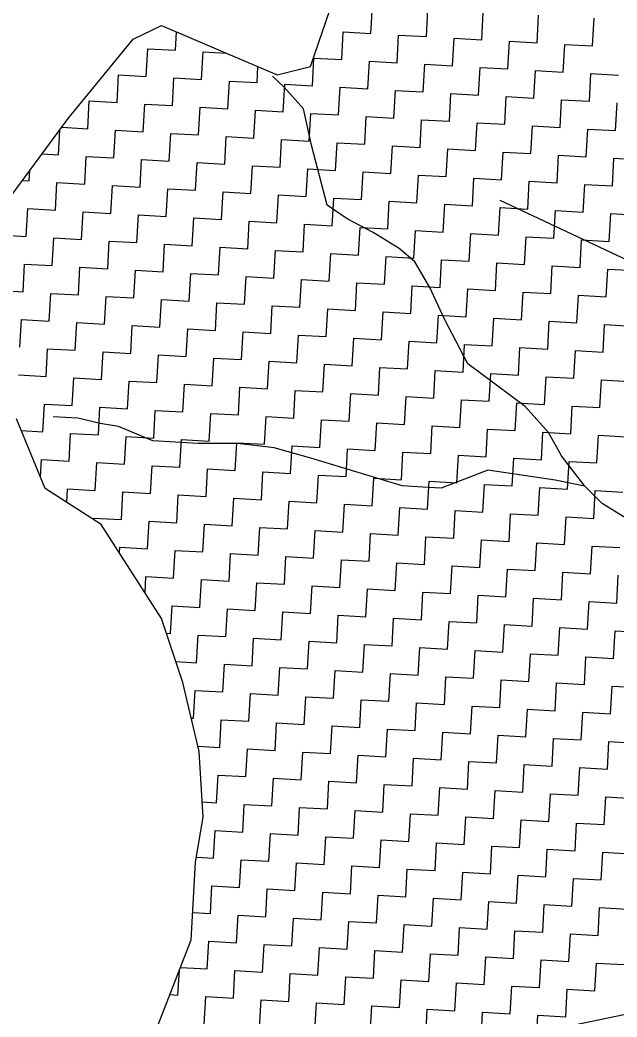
# Model space of a CAD drawing. Header units: metres. Extents: x 284689 to 287152, y 2012663 to 2015676.
# Drawn here: x 285719.2 to 285856.7, y 2015063.5 to 2015293 of the extents above; entities that cross this region are included whole.
import ezdxf

# ---------------------------------------------------------------- set-up
doc = ezdxf.new("R2010")
doc.units = ezdxf.units.M
doc.header["$MEASUREMENT"] = 0
for name, color, linetype in [('LINE_WATER', 4, 'Continuous'), ('POLY_HATCH', 12, 'Continuous'), ('POLY_PARCEL', 6, 'Continuous')]:
    doc.layers.add(name, color=color, linetype=linetype)

msp = doc.modelspace()

# ---------------------------------------------------------------- linework, layer by layer
msp.add_lwpolyline([(285941.98, 2015198.79), (285829.8, 2015251.43)])
at = {"layer": 'LINE_WATER'}
for p, q in [((285780.06, 2015277.52), (285777.35, 2015280.05)), ((285784.53, 2015272.52), (285780.06, 2015277.52)), ((285786.42, 2015263.87), (285784.53, 2015272.52)), ((285789.94, 2015250.37), (285786.42, 2015263.87)), ((285794.52, 2015247.26), (285789.94, 2015250.37)), ((285800.51, 2015244.08), (285794.52, 2015247.26)), ((285806.49, 2015240.42), (285800.51, 2015244.08)), ((285810.12, 2015237.36), (285806.49, 2015240.42)), ((285813.59, 2015231.47), (285810.12, 2015237.36)), ((285816.98, 2015224.16), (285813.59, 2015231.47)), ((285822.29, 2015213.84), (285816.98, 2015224.16)), ((285835.53, 2015204.07), (285822.29, 2015213.84)), ((285840.89, 2015198.07), (285835.53, 2015204.07)), ((285732.54, 2015201.36), (285726.85, 2015201.68)), ((285737.69, 2015200.12), (285732.54, 2015201.36)), ((285741.93, 2015199.41), (285737.69, 2015200.12)), ((285749.82, 2015196.11), (285741.93, 2015199.41)), ((285843.91, 2015192.68), (285840.89, 2015198.07)), ((285760.24, 2015195.53), (285749.82, 2015196.11)), ((285769.27, 2015195.5), (285760.24, 2015195.53)), ((285777.77, 2015194.54), (285769.27, 2015195.5)), ((285786.19, 2015192.17), (285777.77, 2015194.54)), ((285807.22, 2015185.76), (285786.19, 2015192.17)), ((285849.23, 2015185.73), (285843.91, 2015192.68)), ((285826.9, 2015189.41), (285816.22, 2015185.26)), ((285842.46, 2015187.11), (285826.9, 2015189.41)), ((285811.95, 2015185.5), (285807.22, 2015185.76)), ((285816.22, 2015185.26), (285811.95, 2015185.5)), ((285849.23, 2015185.73), (285842.46, 2015187.11)), ((285853.28, 2015181.71), (285849.23, 2015185.73)), ((285863.38, 2015175.44), (285853.28, 2015181.71))]:
    msp.add_line(p, q, dxfattribs=at)
at = {"layer": 'POLY_HATCH'}
for p, q in [((285786.09, 2015282.26), (285792.33, 2015300.45)), ((285745.28, 2015288.61), (285751.84, 2015291.71)), ((285751.84, 2015291.71), (285765.99, 2015285.7)), ((285730.34, 2015270.33), (285745.28, 2015288.61)), ((285765.99, 2015285.7), (285778.45, 2015280.37)), ((285778.45, 2015280.37), (285786.09, 2015282.26)), ((285717.17, 2015252.53), (285730.34, 2015270.33)), ((285725.05, 2015185.15), (285718.41, 2015201.17)), ((285737.92, 2015176.89), (285725.05, 2015185.15)), ((285751.78, 2015155.26), (285737.92, 2015176.89)), ((285756.74, 2015140.49), (285751.78, 2015155.26)), ((285760.49, 2015124.64), (285756.74, 2015140.49)), ((285761.38, 2015109.52), (285760.49, 2015124.64)), ((285759.64, 2015099.19), (285761.38, 2015109.52)), ((285758.63, 2015081.29), (285759.64, 2015099.19)), ((285749.82, 2015058.61), (285758.63, 2015081.29))]:
    msp.add_line(p, q, dxfattribs=at)
at = {"layer": 'POLY_HATCH', "linetype": 'Continuous'}
for p, q in [((285800.02, 2015289.9), (285800.38, 2015296.28)), ((285812.77, 2015289.18), (285813.12, 2015295.56)), ((285825.52, 2015288.47), (285825.87, 2015294.84)), ((285838.27, 2015287.75), (285838.62, 2015294.13)), ((285851.02, 2015287.03), (285851.37, 2015293.41)), ((285755.03, 2015286.03), (285755.27, 2015290.26)), ((285793.28, 2015283.88), (285793.64, 2015290.26)), ((285793.64, 2015290.26), (285800.02, 2015289.9)), ((285806.03, 2015283.17), (285806.39, 2015289.54)), ((285806.39, 2015289.54), (285812.77, 2015289.18)), ((285818.78, 2015282.45), (285819.14, 2015288.83)), ((285819.14, 2015288.83), (285825.52, 2015288.47)), ((285748.3, 2015280.02), (285748.66, 2015286.39)), ((285748.66, 2015286.39), (285755.03, 2015286.03)), ((285831.53, 2015281.73), (285831.89, 2015288.11)), ((285831.89, 2015288.11), (285838.27, 2015287.75)), ((285844.28, 2015281.02), (285844.64, 2015287.39)), ((285844.64, 2015287.39), (285851.02, 2015287.03)), ((285761.05, 2015279.3), (285761.41, 2015285.68)), ((285761.41, 2015285.68), (285766.76, 2015285.38)), ((285786.55, 2015277.87), (285786.91, 2015284.24)), ((285786.91, 2015284.24), (285793.28, 2015283.88)), ((285773.8, 2015278.59), (285774.01, 2015282.27)), ((285799.3, 2015277.15), (285799.66, 2015283.53)), ((285799.66, 2015283.53), (285806.03, 2015283.17)), ((285812.05, 2015276.44), (285812.41, 2015282.81)), ((285812.41, 2015282.81), (285818.78, 2015282.45)), ((285824.8, 2015275.72), (285825.16, 2015282.09)), ((285825.16, 2015282.09), (285831.53, 2015281.73)), ((285837.55, 2015275), (285837.91, 2015281.38)), ((285837.91, 2015281.38), (285844.28, 2015281.02)), ((285741.57, 2015274), (285741.93, 2015280.38)), ((285741.93, 2015280.38), (285748.3, 2015280.02)), ((285754.32, 2015273.29), (285754.68, 2015279.66)), ((285754.68, 2015279.66), (285761.05, 2015279.3)), ((285850.3, 2015274.29), (285850.66, 2015280.66)), ((285850.66, 2015280.66), (285857.03, 2015280.3)), ((285767.07, 2015272.57), (285767.43, 2015278.94)), ((285767.43, 2015278.94), (285773.8, 2015278.59)), ((285779.82, 2015271.85), (285780.18, 2015278.23)), ((285780.18, 2015278.23), (285786.55, 2015277.87)), ((285792.57, 2015271.14), (285792.93, 2015277.51)), ((285792.93, 2015277.51), (285799.3, 2015277.15)), ((285805.32, 2015270.42), (285805.67, 2015276.79)), ((285805.67, 2015276.79), (285812.05, 2015276.44)), ((285734.84, 2015267.99), (285735.19, 2015274.36)), ((285735.19, 2015274.36), (285741.57, 2015274)), ((285818.07, 2015269.7), (285818.42, 2015276.08)), ((285818.42, 2015276.08), (285824.8, 2015275.72)), ((285830.82, 2015268.99), (285831.17, 2015275.36)), ((285831.17, 2015275.36), (285837.55, 2015275)), ((285843.57, 2015268.27), (285843.92, 2015274.64)), ((285843.92, 2015274.64), (285850.3, 2015274.29)), ((285747.59, 2015267.27), (285747.94, 2015273.64)), ((285747.94, 2015273.64), (285754.32, 2015273.29)), ((285760.33, 2015266.55), (285760.69, 2015272.93)), ((285760.69, 2015272.93), (285767.07, 2015272.57)), ((285773.08, 2015265.84), (285773.44, 2015272.21)), ((285773.44, 2015272.21), (285779.82, 2015271.85)), ((285856.31, 2015267.55), (285856.67, 2015273.93)), ((285785.83, 2015265.12), (285786.19, 2015271.49)), ((285786.19, 2015271.49), (285792.57, 2015271.14)), ((285798.58, 2015264.4), (285798.94, 2015270.78)), ((285798.94, 2015270.78), (285805.32, 2015270.42)), ((285811.33, 2015263.69), (285811.69, 2015270.06)), ((285811.69, 2015270.06), (285818.07, 2015269.7)), ((285728.1, 2015261.97), (285728.43, 2015267.74)), ((285728.86, 2015268.32), (285734.84, 2015267.99)), ((285740.85, 2015261.25), (285741.21, 2015267.63)), ((285741.21, 2015267.63), (285747.59, 2015267.27)), ((285824.08, 2015262.97), (285824.44, 2015269.34)), ((285824.44, 2015269.34), (285830.82, 2015268.99)), ((285836.83, 2015262.25), (285837.19, 2015268.63)), ((285837.19, 2015268.63), (285843.57, 2015268.27)), ((285849.58, 2015261.54), (285849.94, 2015267.91)), ((285849.94, 2015267.91), (285856.31, 2015267.55)), ((285753.6, 2015260.54), (285753.96, 2015266.91)), ((285753.96, 2015266.91), (285760.33, 2015266.55)), ((285766.35, 2015259.82), (285766.71, 2015266.19)), ((285766.71, 2015266.19), (285773.08, 2015265.84)), ((285779.1, 2015259.1), (285779.46, 2015265.48)), ((285779.46, 2015265.48), (285785.83, 2015265.12)), ((285791.85, 2015258.39), (285792.21, 2015264.76)), ((285792.21, 2015264.76), (285798.58, 2015264.4)), ((285804.6, 2015257.67), (285804.96, 2015264.04)), ((285804.96, 2015264.04), (285811.33, 2015263.69)), ((285817.35, 2015256.95), (285817.71, 2015263.33)), ((285817.71, 2015263.33), (285824.08, 2015262.97)), ((285724.31, 2015262.18), (285728.1, 2015261.97)), ((285734.12, 2015255.24), (285734.48, 2015261.61)), ((285734.48, 2015261.61), (285740.85, 2015261.25)), ((285746.87, 2015254.52), (285747.23, 2015260.89)), ((285747.23, 2015260.89), (285753.6, 2015260.54)), ((285830.1, 2015256.24), (285830.46, 2015262.61)), ((285830.46, 2015262.61), (285836.83, 2015262.25)), ((285842.85, 2015255.52), (285843.21, 2015261.89)), ((285843.21, 2015261.89), (285849.58, 2015261.54)), ((285855.6, 2015254.8), (285855.96, 2015261.18)), ((285855.96, 2015261.18), (285862.33, 2015260.82)), ((285721.37, 2015255.95), (285721.51, 2015258.39)), ((285759.62, 2015253.8), (285759.98, 2015260.18)), ((285759.98, 2015260.18), (285766.35, 2015259.82)), ((285772.37, 2015253.09), (285772.73, 2015259.46)), ((285772.73, 2015259.46), (285779.1, 2015259.1)), ((285785.12, 2015252.37), (285785.48, 2015258.74)), ((285785.48, 2015258.74), (285791.85, 2015258.39)), ((285719.77, 2015256.04), (285721.37, 2015255.95)), ((285797.87, 2015251.65), (285798.23, 2015258.03)), ((285798.23, 2015258.03), (285804.6, 2015257.67)), ((285810.62, 2015250.94), (285810.97, 2015257.31)), ((285810.97, 2015257.31), (285817.35, 2015256.95)), ((285823.37, 2015250.22), (285823.72, 2015256.59)), ((285823.72, 2015256.59), (285830.1, 2015256.24)), ((285727.39, 2015249.22), (285727.74, 2015255.59)), ((285727.74, 2015255.59), (285734.12, 2015255.24)), ((285740.14, 2015248.5), (285740.49, 2015254.88)), ((285740.49, 2015254.88), (285746.87, 2015254.52)), ((285752.88, 2015247.79), (285753.24, 2015254.16)), ((285753.24, 2015254.16), (285759.62, 2015253.8)), ((285836.12, 2015249.5), (285836.47, 2015255.88)), ((285836.47, 2015255.88), (285842.85, 2015255.52)), ((285848.87, 2015248.79), (285849.22, 2015255.16)), ((285849.22, 2015255.16), (285855.6, 2015254.8)), ((285765.63, 2015247.07), (285765.99, 2015253.44)), ((285765.99, 2015253.44), (285772.37, 2015253.09)), ((285778.38, 2015246.35), (285778.74, 2015252.73)), ((285778.74, 2015252.73), (285785.12, 2015252.37)), ((285791.13, 2015245.64), (285791.49, 2015252.01)), ((285791.49, 2015252.01), (285797.87, 2015251.65)), ((285720.65, 2015243.2), (285721.01, 2015249.58)), ((285721.01, 2015249.58), (285727.39, 2015249.22)), ((285803.88, 2015244.92), (285804.24, 2015251.29)), ((285804.24, 2015251.29), (285810.62, 2015250.94)), ((285816.63, 2015244.2), (285816.99, 2015250.58)), ((285816.99, 2015250.58), (285823.37, 2015250.22)), ((285829.38, 2015243.49), (285829.74, 2015249.86)), ((285829.74, 2015249.86), (285836.12, 2015249.5)), ((285842.13, 2015242.77), (285842.49, 2015249.14)), ((285842.49, 2015249.14), (285848.87, 2015248.79)), ((285733.4, 2015242.49), (285733.76, 2015248.86)), ((285733.76, 2015248.86), (285740.14, 2015248.5)), ((285746.15, 2015241.77), (285746.51, 2015248.14)), ((285746.51, 2015248.14), (285752.88, 2015247.79)), ((285758.9, 2015241.05), (285759.26, 2015247.43)), ((285759.26, 2015247.43), (285765.63, 2015247.07)), ((285854.88, 2015242.05), (285855.24, 2015248.43)), ((285855.24, 2015248.43), (285861.61, 2015248.07)), ((285771.65, 2015240.34), (285772.01, 2015246.71)), ((285772.01, 2015246.71), (285778.38, 2015246.35)), ((285784.4, 2015239.62), (285784.76, 2015245.99)), ((285784.76, 2015245.99), (285791.13, 2015245.64)), ((285797.15, 2015238.9), (285797.51, 2015245.28)), ((285797.51, 2015245.28), (285803.88, 2015244.92)), ((285809.9, 2015238.19), (285810.26, 2015244.56)), ((285810.26, 2015244.56), (285816.63, 2015244.2)), ((285714.28, 2015243.56), (285720.65, 2015243.2)), ((285726.67, 2015236.47), (285727.03, 2015242.84)), ((285727.03, 2015242.84), (285733.4, 2015242.49)), ((285822.65, 2015237.47), (285823.01, 2015243.84)), ((285823.01, 2015243.84), (285829.38, 2015243.49)), ((285835.4, 2015236.75), (285835.76, 2015243.13)), ((285835.76, 2015243.13), (285842.13, 2015242.77)), ((285848.15, 2015236.04), (285848.51, 2015242.41)), ((285848.51, 2015242.41), (285854.88, 2015242.05)), ((285739.42, 2015235.75), (285739.78, 2015242.13)), ((285739.78, 2015242.13), (285746.15, 2015241.77)), ((285752.17, 2015235.04), (285752.53, 2015241.41)), ((285752.53, 2015241.41), (285758.9, 2015241.05)), ((285764.92, 2015234.32), (285765.28, 2015240.69)), ((285765.28, 2015240.69), (285771.65, 2015240.34)), ((285777.67, 2015233.6), (285778.03, 2015239.98)), ((285778.03, 2015239.98), (285784.4, 2015239.62)), ((285790.42, 2015232.89), (285790.78, 2015239.26)), ((285790.78, 2015239.26), (285797.15, 2015238.9)), ((285803.17, 2015232.17), (285803.52, 2015238.54)), ((285803.52, 2015238.54), (285809.9, 2015238.19)), ((285815.92, 2015231.45), (285816.27, 2015237.83)), ((285816.27, 2015237.83), (285822.65, 2015237.47)), ((285719.94, 2015230.45), (285720.29, 2015236.83)), ((285720.29, 2015236.83), (285726.67, 2015236.47)), ((285732.69, 2015229.74), (285733.04, 2015236.11)), ((285733.04, 2015236.11), (285739.42, 2015235.75)), ((285745.44, 2015229.02), (285745.79, 2015235.39)), ((285745.79, 2015235.39), (285752.17, 2015235.04)), ((285828.67, 2015230.74), (285829.02, 2015237.11)), ((285829.02, 2015237.11), (285835.4, 2015236.75)), ((285841.42, 2015230.02), (285841.77, 2015236.39)), ((285841.77, 2015236.39), (285848.15, 2015236.04)), ((285854.17, 2015229.3), (285854.52, 2015235.68)), ((285854.52, 2015235.68), (285860.9, 2015235.32)), ((285758.18, 2015228.3), (285758.54, 2015234.68)), ((285758.54, 2015234.68), (285764.92, 2015234.32)), ((285770.93, 2015227.59), (285771.29, 2015233.96)), ((285771.29, 2015233.96), (285777.67, 2015233.6)), ((285783.68, 2015226.87), (285784.04, 2015233.24)), ((285784.04, 2015233.24), (285790.42, 2015232.89)), ((285713.56, 2015230.81), (285719.94, 2015230.45)), ((285796.43, 2015226.15), (285796.79, 2015232.53)), ((285796.79, 2015232.53), (285803.17, 2015232.17)), ((285809.18, 2015225.44), (285809.54, 2015231.81)), ((285809.54, 2015231.81), (285815.92, 2015231.45)), ((285821.93, 2015224.72), (285822.29, 2015231.09)), ((285822.29, 2015231.09), (285828.67, 2015230.74)), ((285725.95, 2015223.72), (285726.31, 2015230.09)), ((285726.31, 2015230.09), (285732.69, 2015229.74)), ((285738.7, 2015223), (285739.06, 2015229.38)), ((285739.06, 2015229.38), (285745.44, 2015229.02)), ((285751.45, 2015222.29), (285751.81, 2015228.66)), ((285751.81, 2015228.66), (285758.18, 2015228.3)), ((285834.68, 2015224), (285835.04, 2015230.38)), ((285835.04, 2015230.38), (285841.42, 2015230.02)), ((285847.43, 2015223.29), (285847.79, 2015229.66)), ((285847.79, 2015229.66), (285854.17, 2015229.3)), ((285764.2, 2015221.57), (285764.56, 2015227.94)), ((285764.56, 2015227.94), (285770.93, 2015227.59)), ((285776.95, 2015220.85), (285777.31, 2015227.23)), ((285777.31, 2015227.23), (285783.68, 2015226.87)), ((285789.7, 2015220.14), (285790.06, 2015226.51)), ((285790.06, 2015226.51), (285796.43, 2015226.15)), ((285719.22, 2015217.7), (285719.58, 2015224.08)), ((285719.58, 2015224.08), (285725.95, 2015223.72)), ((285802.45, 2015219.42), (285802.81, 2015225.8)), ((285802.81, 2015225.8), (285809.18, 2015225.44)), ((285815.2, 2015218.7), (285815.56, 2015225.08)), ((285815.56, 2015225.08), (285821.93, 2015224.72)), ((285827.95, 2015217.99), (285828.31, 2015224.36)), ((285828.31, 2015224.36), (285834.68, 2015224)), ((285731.97, 2015216.99), (285732.33, 2015223.36)), ((285732.33, 2015223.36), (285738.7, 2015223)), ((285744.72, 2015216.27), (285745.08, 2015222.65)), ((285745.08, 2015222.65), (285751.45, 2015222.29)), ((285757.47, 2015215.55), (285757.83, 2015221.93)), ((285757.83, 2015221.93), (285764.2, 2015221.57)), ((285840.7, 2015217.27), (285841.06, 2015223.65)), ((285841.06, 2015223.65), (285847.43, 2015223.29)), ((285853.45, 2015216.55), (285853.81, 2015222.93)), ((285853.81, 2015222.93), (285860.18, 2015222.57)), ((285770.22, 2015214.84), (285770.58, 2015221.21)), ((285770.58, 2015221.21), (285776.95, 2015220.85)), ((285782.97, 2015214.12), (285783.33, 2015220.5)), ((285783.33, 2015220.5), (285789.7, 2015220.14)), ((285795.72, 2015213.4), (285796.08, 2015219.78)), ((285796.08, 2015219.78), (285802.45, 2015219.42)), ((285725.24, 2015210.97), (285725.59, 2015217.35)), ((285725.59, 2015217.35), (285731.97, 2015216.99)), ((285808.47, 2015212.69), (285808.82, 2015219.06)), ((285808.82, 2015219.06), (285815.2, 2015218.7)), ((285821.22, 2015211.97), (285821.57, 2015218.35)), ((285821.57, 2015218.35), (285827.95, 2015217.99)), ((285833.97, 2015211.25), (285834.32, 2015217.63)), ((285834.32, 2015217.63), (285840.7, 2015217.27)), ((285737.99, 2015210.25), (285738.34, 2015216.63)), ((285738.34, 2015216.63), (285744.72, 2015216.27)), ((285750.74, 2015209.54), (285751.09, 2015215.91)), ((285751.09, 2015215.91), (285757.47, 2015215.55)), ((285763.48, 2015208.82), (285763.84, 2015215.2)), ((285763.84, 2015215.2), (285770.22, 2015214.84)), ((285846.72, 2015210.54), (285847.07, 2015216.91)), ((285847.07, 2015216.91), (285853.45, 2015216.55)), ((285776.23, 2015208.1), (285776.59, 2015214.48)), ((285776.59, 2015214.48), (285782.97, 2015214.12)), ((285788.98, 2015207.39), (285789.34, 2015213.76)), ((285789.34, 2015213.76), (285795.72, 2015213.4)), ((285801.73, 2015206.67), (285802.09, 2015213.05)), ((285802.09, 2015213.05), (285808.47, 2015212.69)), ((285718.86, 2015211.33), (285725.24, 2015210.97)), ((285731.25, 2015204.24), (285731.61, 2015210.61)), ((285731.61, 2015210.61), (285737.99, 2015210.25)), ((285814.48, 2015205.95), (285814.84, 2015212.33)), ((285814.84, 2015212.33), (285821.22, 2015211.97)), ((285827.23, 2015205.24), (285827.59, 2015211.61)), ((285827.59, 2015211.61), (285833.97, 2015211.25)), ((285839.98, 2015204.52), (285840.34, 2015210.9)), ((285840.34, 2015210.9), (285846.72, 2015210.54)), ((285852.73, 2015203.8), (285853.09, 2015210.18)), ((285853.09, 2015210.18), (285859.46, 2015209.82)), ((285744, 2015203.52), (285744.36, 2015209.9)), ((285744.36, 2015209.9), (285750.74, 2015209.54)), ((285756.75, 2015202.8), (285757.11, 2015209.18)), ((285757.11, 2015209.18), (285763.48, 2015208.82)), ((285769.5, 2015202.09), (285769.86, 2015208.46)), ((285769.86, 2015208.46), (285776.23, 2015208.1)), ((285782.25, 2015201.37), (285782.61, 2015207.75)), ((285782.61, 2015207.75), (285788.98, 2015207.39)), ((285795, 2015200.65), (285795.36, 2015207.03)), ((285795.36, 2015207.03), (285801.73, 2015206.67)), ((285807.75, 2015199.94), (285808.11, 2015206.31)), ((285808.11, 2015206.31), (285814.48, 2015205.95)), ((285820.5, 2015199.22), (285820.86, 2015205.6)), ((285820.86, 2015205.6), (285827.23, 2015205.24)), ((285724.52, 2015198.22), (285724.88, 2015204.6)), ((285724.88, 2015204.6), (285731.25, 2015204.24)), ((285737.27, 2015197.5), (285737.63, 2015203.88)), ((285737.63, 2015203.88), (285744, 2015203.52)), ((285833.25, 2015198.5), (285833.61, 2015204.88)), ((285833.61, 2015204.88), (285839.98, 2015204.52)), ((285846, 2015197.79), (285846.36, 2015204.16)), ((285846.36, 2015204.16), (285852.73, 2015203.8)), ((285750.02, 2015196.79), (285750.38, 2015203.16)), ((285750.38, 2015203.16), (285756.75, 2015202.8)), ((285762.77, 2015196.07), (285763.13, 2015202.45)), ((285763.13, 2015202.45), (285769.5, 2015202.09)), ((285775.52, 2015195.35), (285775.88, 2015201.73)), ((285775.88, 2015201.73), (285782.25, 2015201.37)), ((285788.27, 2015194.64), (285788.63, 2015201.01)), ((285788.63, 2015201.01), (285795, 2015200.65)), ((285801.02, 2015193.92), (285801.38, 2015200.3)), ((285801.38, 2015200.3), (285807.75, 2015199.94)), ((285813.77, 2015193.2), (285814.12, 2015199.58)), ((285814.12, 2015199.58), (285820.5, 2015199.22)), ((285826.52, 2015192.49), (285826.87, 2015198.86)), ((285826.87, 2015198.86), (285833.25, 2015198.5)), ((285719.51, 2015198.5), (285724.52, 2015198.22)), ((285730.54, 2015191.49), (285730.89, 2015197.86)), ((285730.89, 2015197.86), (285737.27, 2015197.5)), ((285743.29, 2015190.77), (285743.64, 2015197.15)), ((285743.64, 2015197.15), (285750.02, 2015196.79)), ((285756.03, 2015190.05), (285756.39, 2015196.43)), ((285756.39, 2015196.43), (285762.77, 2015196.07)), ((285839.27, 2015191.77), (285839.62, 2015198.15)), ((285839.62, 2015198.15), (285846, 2015197.79)), ((285852.02, 2015191.05), (285852.37, 2015197.43)), ((285852.37, 2015197.43), (285858.75, 2015197.07)), ((285768.78, 2015189.34), (285769.14, 2015195.71)), ((285769.14, 2015195.71), (285775.52, 2015195.35)), ((285781.53, 2015188.62), (285781.89, 2015195)), ((285781.89, 2015195), (285788.27, 2015194.64)), ((285794.28, 2015187.9), (285794.64, 2015194.28)), ((285794.64, 2015194.28), (285801.02, 2015193.92)), ((285723.94, 2015187.83), (285724.16, 2015191.85)), ((285724.16, 2015191.85), (285730.54, 2015191.49)), ((285807.03, 2015187.19), (285807.39, 2015193.56)), ((285807.39, 2015193.56), (285813.77, 2015193.2)), ((285819.78, 2015186.47), (285820.14, 2015192.85)), ((285820.14, 2015192.85), (285826.52, 2015192.49)), ((285832.53, 2015185.75), (285832.89, 2015192.13)), ((285832.89, 2015192.13), (285839.27, 2015191.77)), ((285736.55, 2015184.75), (285736.91, 2015191.13)), ((285736.91, 2015191.13), (285743.29, 2015190.77)), ((285749.3, 2015184.04), (285749.66, 2015190.41)), ((285749.66, 2015190.41), (285756.03, 2015190.05)), ((285762.05, 2015183.32), (285762.41, 2015189.7)), ((285762.41, 2015189.7), (285768.78, 2015189.34)), ((285845.28, 2015185.04), (285845.64, 2015191.41)), ((285845.64, 2015191.41), (285852.02, 2015191.05)), ((285774.8, 2015182.6), (285775.16, 2015188.98)), ((285775.16, 2015188.98), (285781.53, 2015188.62)), ((285787.55, 2015181.89), (285787.91, 2015188.26)), ((285787.91, 2015188.26), (285794.28, 2015187.9)), ((285800.3, 2015181.17), (285800.66, 2015187.55)), ((285800.66, 2015187.55), (285807.03, 2015187.19)), ((285730, 2015181.97), (285730.18, 2015185.11)), ((285730.18, 2015185.11), (285736.55, 2015184.75)), ((285813.05, 2015180.45), (285813.41, 2015186.83)), ((285813.41, 2015186.83), (285819.78, 2015186.47)), ((285825.8, 2015179.74), (285826.16, 2015186.11)), ((285826.16, 2015186.11), (285832.53, 2015185.75)), ((285838.55, 2015179.02), (285838.91, 2015185.4)), ((285838.91, 2015185.4), (285845.28, 2015185.04)), ((285742.57, 2015178.02), (285742.93, 2015184.4)), ((285742.93, 2015184.4), (285749.3, 2015184.04)), ((285755.32, 2015177.3), (285755.68, 2015183.68)), ((285755.68, 2015183.68), (285762.05, 2015183.32)), ((285768.07, 2015176.59), (285768.43, 2015182.96)), ((285768.43, 2015182.96), (285774.8, 2015182.6)), ((285851.3, 2015178.3), (285851.66, 2015184.68)), ((285851.66, 2015184.68), (285858.03, 2015184.32)), ((285780.82, 2015175.87), (285781.18, 2015182.25)), ((285781.18, 2015182.25), (285787.55, 2015181.89)), ((285793.57, 2015175.16), (285793.93, 2015181.53)), ((285793.93, 2015181.53), (285800.3, 2015181.17)), ((285806.32, 2015174.44), (285806.67, 2015180.81)), ((285806.67, 2015180.81), (285813.05, 2015180.45)), ((285736.17, 2015178.01), (285736.19, 2015178.38)), ((285736.19, 2015178.38), (285742.57, 2015178.02)), ((285819.07, 2015173.72), (285819.42, 2015180.1)), ((285819.42, 2015180.1), (285825.8, 2015179.74)), ((285831.82, 2015173.01), (285832.17, 2015179.38)), ((285832.17, 2015179.38), (285838.55, 2015179.02)), ((285844.57, 2015172.29), (285844.92, 2015178.66)), ((285844.92, 2015178.66), (285851.3, 2015178.3)), ((285748.59, 2015171.29), (285748.94, 2015177.66)), ((285748.94, 2015177.66), (285755.32, 2015177.3)), ((285761.33, 2015170.57), (285761.69, 2015176.95)), ((285761.69, 2015176.95), (285768.07, 2015176.59)), ((285774.08, 2015169.86), (285774.44, 2015176.23)), ((285774.44, 2015176.23), (285780.82, 2015175.87)), ((285786.83, 2015169.14), (285787.19, 2015175.51)), ((285787.19, 2015175.51), (285793.57, 2015175.16)), ((285799.58, 2015168.42), (285799.94, 2015174.8)), ((285799.94, 2015174.8), (285806.32, 2015174.44)), ((285812.33, 2015167.71), (285812.69, 2015174.08)), ((285812.69, 2015174.08), (285819.07, 2015173.72)), ((285742.14, 2015170.31), (285742.21, 2015171.65)), ((285742.21, 2015171.65), (285748.59, 2015171.29)), ((285825.08, 2015166.99), (285825.44, 2015173.36)), ((285825.44, 2015173.36), (285831.82, 2015173.01)), ((285837.83, 2015166.27), (285838.19, 2015172.65)), ((285838.19, 2015172.65), (285844.57, 2015172.29)), ((285850.58, 2015165.56), (285850.94, 2015171.93)), ((285850.94, 2015171.93), (285857.31, 2015171.57)), ((285754.6, 2015164.56), (285754.96, 2015170.93)), ((285754.96, 2015170.93), (285761.33, 2015170.57)), ((285767.35, 2015163.84), (285767.71, 2015170.21)), ((285767.71, 2015170.21), (285774.08, 2015169.86)), ((285780.1, 2015163.12), (285780.46, 2015169.5)), ((285780.46, 2015169.5), (285786.83, 2015169.14)), ((285792.85, 2015162.41), (285793.21, 2015168.78)), ((285793.21, 2015168.78), (285799.58, 2015168.42)), ((285805.6, 2015161.69), (285805.96, 2015168.06)), ((285805.96, 2015168.06), (285812.33, 2015167.71)), ((285818.35, 2015160.97), (285818.71, 2015167.35)), ((285818.71, 2015167.35), (285825.08, 2015166.99)), ((285831.1, 2015160.26), (285831.46, 2015166.63)), ((285831.46, 2015166.63), (285837.83, 2015166.27)), ((285748.01, 2015161.13), (285748.23, 2015164.91)), ((285748.23, 2015164.91), (285754.6, 2015164.56)), ((285843.85, 2015159.54), (285844.21, 2015165.91)), ((285844.21, 2015165.91), (285850.58, 2015165.56)), ((285856.6, 2015158.82), (285856.96, 2015165.2)), ((285760.62, 2015157.82), (285760.98, 2015164.2)), ((285760.98, 2015164.2), (285767.35, 2015163.84)), ((285773.37, 2015157.11), (285773.73, 2015163.48)), ((285773.73, 2015163.48), (285780.1, 2015163.12)), ((285786.12, 2015156.39), (285786.48, 2015162.76)), ((285786.48, 2015162.76), (285792.85, 2015162.41)), ((285798.87, 2015155.67), (285799.23, 2015162.05)), ((285799.23, 2015162.05), (285805.6, 2015161.69)), ((285811.62, 2015154.96), (285811.97, 2015161.33)), ((285811.97, 2015161.33), (285818.35, 2015160.97)), ((285824.37, 2015154.24), (285824.72, 2015160.61)), ((285824.72, 2015160.61), (285831.1, 2015160.26)), ((285837.12, 2015153.52), (285837.47, 2015159.9)), ((285837.47, 2015159.9), (285843.85, 2015159.54)), ((285753.88, 2015151.81), (285754.24, 2015158.18)), ((285754.24, 2015158.18), (285760.62, 2015157.82)), ((285766.63, 2015151.09), (285766.99, 2015157.46)), ((285766.99, 2015157.46), (285773.37, 2015157.11)), ((285849.87, 2015152.81), (285850.22, 2015159.18)), ((285850.22, 2015159.18), (285856.6, 2015158.82)), ((285779.38, 2015150.37), (285779.74, 2015156.75)), ((285779.74, 2015156.75), (285786.12, 2015156.39)), ((285792.13, 2015149.66), (285792.49, 2015156.03)), ((285792.49, 2015156.03), (285798.87, 2015155.67)), ((285804.88, 2015148.94), (285805.24, 2015155.31)), ((285805.24, 2015155.31), (285811.62, 2015154.96)), ((285817.63, 2015148.22), (285817.99, 2015154.6)), ((285817.99, 2015154.6), (285824.37, 2015154.24)), ((285830.38, 2015147.51), (285830.74, 2015153.88)), ((285830.74, 2015153.88), (285837.12, 2015153.52)), ((285843.13, 2015146.79), (285843.49, 2015153.16)), ((285843.49, 2015153.16), (285849.87, 2015152.81)), ((285752.92, 2015151.86), (285753.88, 2015151.81)), ((285759.9, 2015145.07), (285760.26, 2015151.45)), ((285760.26, 2015151.45), (285766.63, 2015151.09)), ((285772.65, 2015144.36), (285773.01, 2015150.73)), ((285773.01, 2015150.73), (285779.38, 2015150.37)), ((285855.88, 2015146.07), (285856.24, 2015152.45)), ((285856.24, 2015152.45), (285862.61, 2015152.09)), ((285785.4, 2015143.64), (285785.76, 2015150.01)), ((285785.76, 2015150.01), (285792.13, 2015149.66)), ((285798.15, 2015142.92), (285798.51, 2015149.3)), ((285798.51, 2015149.3), (285804.88, 2015148.94)), ((285810.9, 2015142.21), (285811.26, 2015148.58)), ((285811.26, 2015148.58), (285817.63, 2015148.22)), ((285823.65, 2015141.49), (285824.01, 2015147.86)), ((285824.01, 2015147.86), (285830.38, 2015147.51)), ((285836.4, 2015140.77), (285836.76, 2015147.15)), ((285836.76, 2015147.15), (285843.13, 2015146.79)), ((285849.15, 2015140.06), (285849.51, 2015146.43)), ((285849.51, 2015146.43), (285855.88, 2015146.07)), ((285755.11, 2015145.34), (285759.9, 2015145.07)), ((285765.92, 2015138.34), (285766.28, 2015144.71)), ((285766.28, 2015144.71), (285772.65, 2015144.36)), ((285778.67, 2015137.62), (285779.03, 2015144)), ((285779.03, 2015144), (285785.4, 2015143.64)), ((285791.42, 2015136.91), (285791.78, 2015143.28)), ((285791.78, 2015143.28), (285798.15, 2015142.92)), ((285804.17, 2015136.19), (285804.52, 2015142.56)), ((285804.52, 2015142.56), (285810.9, 2015142.21)), ((285816.92, 2015135.47), (285817.27, 2015141.85)), ((285817.27, 2015141.85), (285823.65, 2015141.49)), ((285829.67, 2015134.76), (285830.02, 2015141.13)), ((285830.02, 2015141.13), (285836.4, 2015140.77)), ((285842.42, 2015134.04), (285842.77, 2015140.41)), ((285842.77, 2015140.41), (285849.15, 2015140.06)), ((285855.16, 2015133.32), (285855.52, 2015139.7)), ((285855.52, 2015139.7), (285861.9, 2015139.34)), ((285759.18, 2015132.32), (285759.54, 2015138.7)), ((285759.54, 2015138.7), (285765.92, 2015138.34)), ((285771.93, 2015131.61), (285772.29, 2015137.98)), ((285772.29, 2015137.98), (285778.67, 2015137.62)), ((285784.68, 2015130.89), (285785.04, 2015137.26)), ((285785.04, 2015137.26), (285791.42, 2015136.91)), ((285797.43, 2015130.17), (285797.79, 2015136.55)), ((285797.79, 2015136.55), (285804.17, 2015136.19)), ((285810.18, 2015129.46), (285810.54, 2015135.83)), ((285810.54, 2015135.83), (285816.92, 2015135.47)), ((285822.93, 2015128.74), (285823.29, 2015135.11)), ((285823.29, 2015135.11), (285829.67, 2015134.76)), ((285835.68, 2015128.02), (285836.04, 2015134.4)), ((285836.04, 2015134.4), (285842.42, 2015134.04)), ((285758.67, 2015132.35), (285759.18, 2015132.32)), ((285848.43, 2015127.31), (285848.79, 2015133.68)), ((285848.79, 2015133.68), (285855.16, 2015133.32)), ((285765.2, 2015125.59), (285765.56, 2015131.96)), ((285765.56, 2015131.96), (285771.93, 2015131.61)), ((285777.95, 2015124.87), (285778.31, 2015131.25)), ((285778.31, 2015131.25), (285784.68, 2015130.89)), ((285790.7, 2015124.16), (285791.06, 2015130.53)), ((285791.06, 2015130.53), (285797.43, 2015130.17)), ((285803.45, 2015123.44), (285803.81, 2015129.81)), ((285803.81, 2015129.81), (285810.18, 2015129.46)), ((285816.2, 2015122.72), (285816.56, 2015129.1)), ((285816.56, 2015129.1), (285822.93, 2015128.74)), ((285828.95, 2015122.01), (285829.31, 2015128.38)), ((285829.31, 2015128.38), (285835.68, 2015128.02)), ((285841.7, 2015121.29), (285842.06, 2015127.66)), ((285842.06, 2015127.66), (285848.43, 2015127.31)), ((285760.2, 2015125.87), (285765.2, 2015125.59)), ((285771.22, 2015118.86), (285771.58, 2015125.23)), ((285771.58, 2015125.23), (285777.95, 2015124.87)), ((285854.45, 2015120.57), (285854.81, 2015126.95)), ((285854.81, 2015126.95), (285861.18, 2015126.59)), ((285783.97, 2015118.14), (285784.33, 2015124.51)), ((285784.33, 2015124.51), (285790.7, 2015124.16)), ((285796.72, 2015117.42), (285797.08, 2015123.8)), ((285797.08, 2015123.8), (285803.45, 2015123.44)), ((285809.47, 2015116.71), (285809.82, 2015123.08)), ((285809.82, 2015123.08), (285816.2, 2015122.72)), ((285822.22, 2015115.99), (285822.57, 2015122.37)), ((285822.57, 2015122.37), (285828.95, 2015122.01)), ((285834.97, 2015115.27), (285835.32, 2015121.65)), ((285835.32, 2015121.65), (285841.7, 2015121.29)), ((285847.72, 2015114.56), (285848.07, 2015120.93)), ((285848.07, 2015120.93), (285854.45, 2015120.57)), ((285764.48, 2015112.84), (285764.84, 2015119.22)), ((285764.84, 2015119.22), (285771.22, 2015118.86)), ((285777.23, 2015112.12), (285777.59, 2015118.5)), ((285777.59, 2015118.5), (285783.97, 2015118.14)), ((285789.98, 2015111.41), (285790.34, 2015117.78)), ((285790.34, 2015117.78), (285796.72, 2015117.42)), ((285802.73, 2015110.69), (285803.09, 2015117.07)), ((285803.09, 2015117.07), (285809.47, 2015116.71)), ((285815.48, 2015109.97), (285815.84, 2015116.35)), ((285815.84, 2015116.35), (285822.22, 2015115.99)), ((285828.23, 2015109.26), (285828.59, 2015115.63)), ((285828.59, 2015115.63), (285834.97, 2015115.27)), ((285840.98, 2015108.54), (285841.34, 2015114.92)), ((285841.34, 2015114.92), (285847.72, 2015114.56)), ((285853.73, 2015107.82), (285854.09, 2015114.2)), ((285854.09, 2015114.2), (285860.46, 2015113.84)), ((285761.17, 2015113.03), (285764.48, 2015112.84)), ((285770.5, 2015106.11), (285770.86, 2015112.48)), ((285770.86, 2015112.48), (285777.23, 2015112.12)), ((285783.25, 2015105.39), (285783.61, 2015111.77)), ((285783.61, 2015111.77), (285789.98, 2015111.41)), ((285796, 2015104.67), (285796.36, 2015111.05)), ((285796.36, 2015111.05), (285802.73, 2015110.69)), ((285808.75, 2015103.96), (285809.11, 2015110.33)), ((285809.11, 2015110.33), (285815.48, 2015109.97)), ((285821.5, 2015103.24), (285821.86, 2015109.62)), ((285821.86, 2015109.62), (285828.23, 2015109.26)), ((285834.25, 2015102.52), (285834.61, 2015108.9)), ((285834.61, 2015108.9), (285840.98, 2015108.54)), ((285847, 2015101.81), (285847.36, 2015108.18)), ((285847.36, 2015108.18), (285853.73, 2015107.82)), ((285763.77, 2015100.09), (285764.13, 2015106.47)), ((285764.13, 2015106.47), (285770.5, 2015106.11)), ((285776.52, 2015099.37), (285776.88, 2015105.75)), ((285776.88, 2015105.75), (285783.25, 2015105.39)), ((285789.27, 2015098.66), (285789.63, 2015105.03)), ((285789.63, 2015105.03), (285796, 2015104.67)), ((285802.02, 2015097.94), (285802.37, 2015104.32)), ((285802.37, 2015104.32), (285808.75, 2015103.96)), ((285814.77, 2015097.22), (285815.12, 2015103.6)), ((285815.12, 2015103.6), (285821.5, 2015103.24)), ((285827.52, 2015096.51), (285827.87, 2015102.88)), ((285827.87, 2015102.88), (285834.25, 2015102.52)), ((285759.83, 2015100.31), (285763.77, 2015100.09)), ((285840.27, 2015095.79), (285840.62, 2015102.17)), ((285840.62, 2015102.17), (285847, 2015101.81)), ((285853.01, 2015095.07), (285853.37, 2015101.45)), ((285853.37, 2015101.45), (285859.75, 2015101.09)), ((285769.78, 2015093.36), (285770.14, 2015099.73)), ((285770.14, 2015099.73), (285776.52, 2015099.37)), ((285782.53, 2015092.64), (285782.89, 2015099.02)), ((285782.89, 2015099.02), (285789.27, 2015098.66)), ((285795.28, 2015091.92), (285795.64, 2015098.3)), ((285795.64, 2015098.3), (285802.02, 2015097.94)), ((285808.03, 2015091.21), (285808.39, 2015097.58)), ((285808.39, 2015097.58), (285814.77, 2015097.22)), ((285820.78, 2015090.49), (285821.14, 2015096.87)), ((285821.14, 2015096.87), (285827.52, 2015096.51)), ((285833.53, 2015089.77), (285833.89, 2015096.15)), ((285833.89, 2015096.15), (285840.27, 2015095.79)), ((285846.28, 2015089.06), (285846.64, 2015095.43)), ((285846.64, 2015095.43), (285853.01, 2015095.07)), ((285763.05, 2015087.34), (285763.41, 2015093.72)), ((285763.41, 2015093.72), (285769.78, 2015093.36)), ((285775.8, 2015086.62), (285776.16, 2015093)), ((285776.16, 2015093), (285782.53, 2015092.64)), ((285788.55, 2015085.91), (285788.91, 2015092.28)), ((285788.91, 2015092.28), (285795.28, 2015091.92)), ((285801.3, 2015085.19), (285801.66, 2015091.57)), ((285801.66, 2015091.57), (285808.03, 2015091.21)), ((285814.05, 2015084.47), (285814.41, 2015090.85)), ((285814.41, 2015090.85), (285820.78, 2015090.49)), ((285826.8, 2015083.76), (285827.16, 2015090.13)), ((285827.16, 2015090.13), (285833.53, 2015089.77)), ((285839.55, 2015083.04), (285839.91, 2015089.42)), ((285839.91, 2015089.42), (285846.28, 2015089.06)), ((285852.3, 2015082.32), (285852.66, 2015088.7)), ((285852.66, 2015088.7), (285859.03, 2015088.34)), ((285758.99, 2015087.57), (285763.05, 2015087.34)), ((285769.07, 2015080.61), (285769.43, 2015086.98)), ((285769.43, 2015086.98), (285775.8, 2015086.62)), ((285781.82, 2015079.89), (285782.18, 2015086.27)), ((285782.18, 2015086.27), (285788.55, 2015085.91)), ((285794.57, 2015079.17), (285794.93, 2015085.55)), ((285794.93, 2015085.55), (285801.3, 2015085.19)), ((285807.32, 2015078.46), (285807.67, 2015084.83)), ((285807.67, 2015084.83), (285814.05, 2015084.47)), ((285820.07, 2015077.74), (285820.42, 2015084.12)), ((285820.42, 2015084.12), (285826.8, 2015083.76)), ((285832.82, 2015077.02), (285833.17, 2015083.4)), ((285833.17, 2015083.4), (285839.55, 2015083.04)), ((285845.57, 2015076.31), (285845.92, 2015082.68)), ((285845.92, 2015082.68), (285852.3, 2015082.32)), ((285762.33, 2015074.59), (285762.69, 2015080.97)), ((285762.69, 2015080.97), (285769.07, 2015080.61)), ((285775.08, 2015073.87), (285775.44, 2015080.25)), ((285775.44, 2015080.25), (285781.82, 2015079.89)), ((285787.83, 2015073.16), (285788.19, 2015079.53)), ((285788.19, 2015079.53), (285794.57, 2015079.17)), ((285800.58, 2015072.44), (285800.94, 2015078.82)), ((285800.94, 2015078.82), (285807.32, 2015078.46)), ((285813.33, 2015071.73), (285813.69, 2015078.1)), ((285813.69, 2015078.1), (285820.07, 2015077.74)), ((285826.08, 2015071.01), (285826.44, 2015077.38)), ((285826.44, 2015077.38), (285832.82, 2015077.02)), ((285756.17, 2015074.94), (285762.33, 2015074.59)), ((285838.83, 2015070.29), (285839.19, 2015076.67)), ((285839.19, 2015076.67), (285845.57, 2015076.31)), ((285851.58, 2015069.58), (285851.94, 2015075.95)), ((285851.94, 2015075.95), (285858.31, 2015075.59)), ((285755.6, 2015068.58), (285755.92, 2015074.32)), ((285768.35, 2015067.86), (285768.71, 2015074.23)), ((285768.71, 2015074.23), (285775.08, 2015073.87)), ((285781.1, 2015067.14), (285781.46, 2015073.52)), ((285781.46, 2015073.52), (285787.83, 2015073.16)), ((285793.85, 2015066.43), (285794.21, 2015072.8)), ((285794.21, 2015072.8), (285800.58, 2015072.44)), ((285806.6, 2015065.71), (285806.96, 2015072.08)), ((285806.96, 2015072.08), (285813.33, 2015071.73)), ((285819.35, 2015064.99), (285819.71, 2015071.37)), ((285819.71, 2015071.37), (285826.08, 2015071.01)), ((285832.1, 2015064.28), (285832.46, 2015070.65)), ((285832.46, 2015070.65), (285838.83, 2015070.29)), ((285753.73, 2015068.68), (285755.6, 2015068.58)), ((285761.62, 2015061.84), (285761.98, 2015068.22)), ((285761.98, 2015068.22), (285768.35, 2015067.86)), ((285844.85, 2015063.56), (285845.21, 2015069.93)), ((285845.21, 2015069.93), (285851.58, 2015069.58)), ((285774.37, 2015061.13), (285774.73, 2015067.5)), ((285774.73, 2015067.5), (285781.1, 2015067.14)), ((285787.12, 2015060.41), (285787.48, 2015066.78)), ((285787.48, 2015066.78), (285793.85, 2015066.43)), ((285799.87, 2015059.69), (285800.22, 2015066.07)), ((285800.22, 2015066.07), (285806.6, 2015065.71)), ((285812.62, 2015058.98), (285812.97, 2015065.35)), ((285812.97, 2015065.35), (285819.35, 2015064.99)), ((285825.37, 2015058.26), (285825.72, 2015064.63)), ((285825.72, 2015064.63), (285832.1, 2015064.28)), ((285838.12, 2015057.54), (285838.47, 2015063.92)), ((285838.47, 2015063.92), (285844.85, 2015063.56))]:
    msp.add_line(p, q, dxfattribs=at)
at = {"layer": 'POLY_PARCEL'}
msp.add_line((285802.69, 2015052.6), (285886.12, 2015069.95), dxfattribs=at)

doc.saveas('drawing.dxf')
